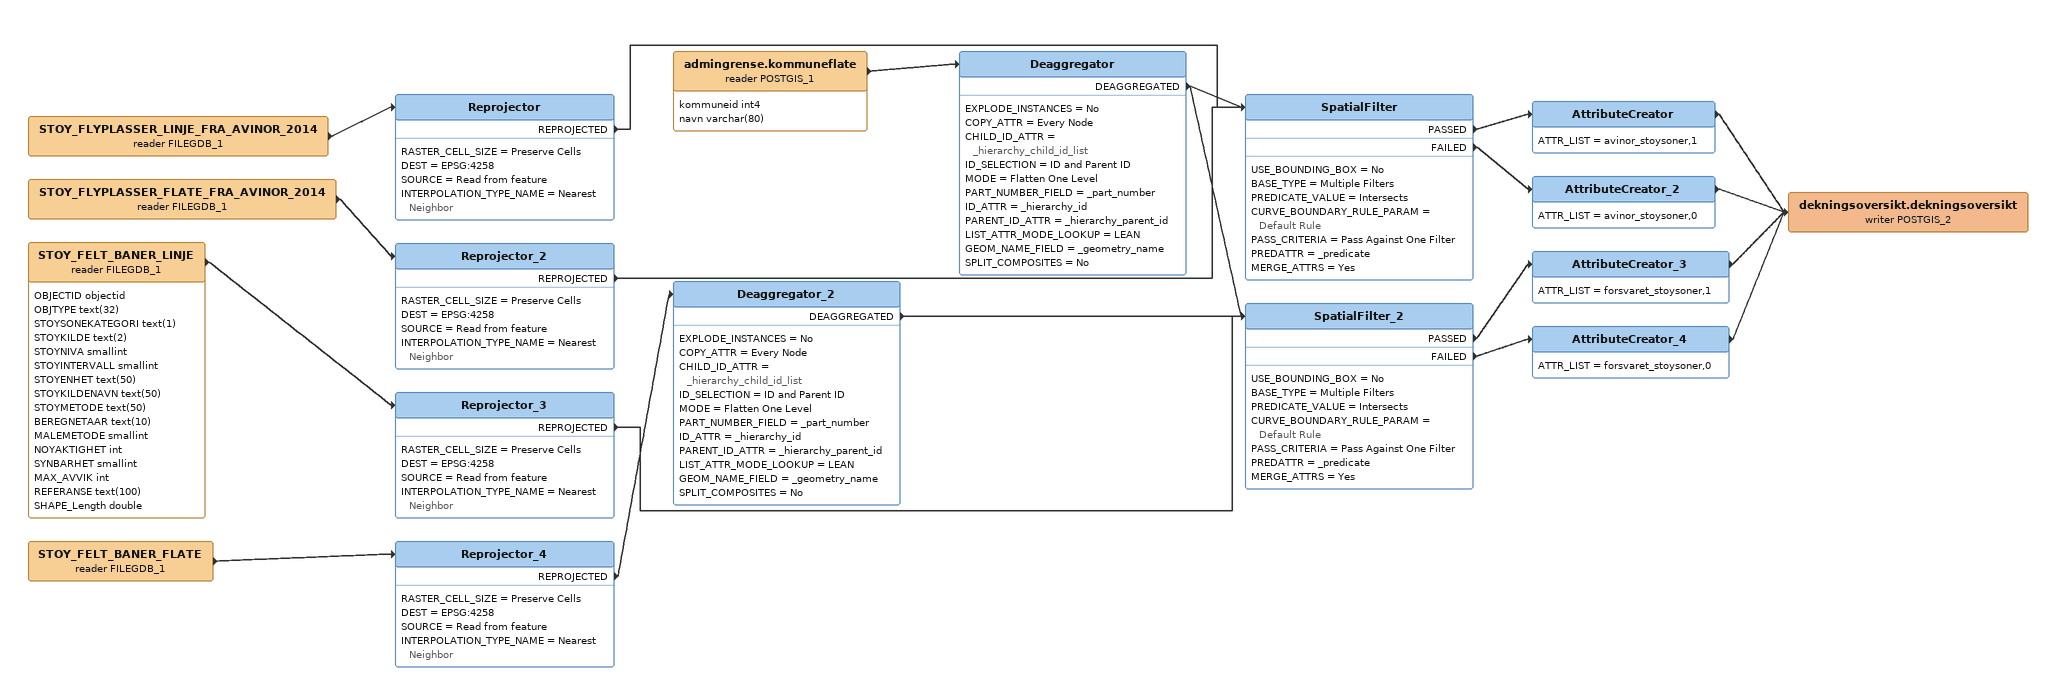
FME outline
STOY_FLYPLASSER_LINJE_FRA_AVINOR_2014 (reader FILEGDB_1)
    -> Reprojector
Reprojector
    RASTER_CELL_SIZE = Preserve Cells
    DEST = EPSG:4258
    SOURCE = Read from feature
    INTERPOLATION_TYPE_NAME = Nearest Neighbor
    REPROJECTED -> SpatialFilter
STOY_FLYPLASSER_FLATE_FRA_AVINOR_2014 (reader FILEGDB_1)
    -> Reprojector_2
Reprojector_2
    RASTER_CELL_SIZE = Preserve Cells
    DEST = EPSG:4258
    SOURCE = Read from feature
    INTERPOLATION_TYPE_NAME = Nearest Neighbor
    REPROJECTED -> SpatialFilter
STOY_FELT_BANER_LINJE (reader FILEGDB_1)
    attributes: OBJECTID objectid, OBJTYPE text(32), STOYSONEKATEGORI text(1), STOYKILDE text(2), STOYNIVA smallint, STOYINTERVALL smallint, STOYENHET text(50), STOYKILDENAVN text(50), STOYMETODE text(50), BEREGNETAAR text(10), MALEMETODE smallint, NOYAKTIGHET int, SYNBARHET smallint, MAX_AVVIK int, REFERANSE text(100), SHAPE_Length double
    -> Reprojector_3
Reprojector_3
    RASTER_CELL_SIZE = Preserve Cells
    DEST = EPSG:4258
    SOURCE = Read from feature
    INTERPOLATION_TYPE_NAME = Nearest Neighbor
    REPROJECTED -> SpatialFilter_2
STOY_FELT_BANER_FLATE (reader FILEGDB_1)
    -> Reprojector_4
Reprojector_4
    RASTER_CELL_SIZE = Preserve Cells
    DEST = EPSG:4258
    SOURCE = Read from feature
    INTERPOLATION_TYPE_NAME = Nearest Neighbor
    REPROJECTED -> Deaggregator_2
Deaggregator_2
    EXPLODE_INSTANCES = No
    COPY_ATTR = Every Node
    CHILD_ID_ATTR = _hierarchy_child_id_list
    ID_SELECTION = ID and Parent ID
    MODE = Flatten One Level
    PART_NUMBER_FIELD = _part_number
    ID_ATTR = _hierarchy_id
    PARENT_ID_ATTR = _hierarchy_parent_id
    LIST_ATTR_MODE_LOOKUP = LEAN
    GEOM_NAME_FIELD = _geometry_name
    SPLIT_COMPOSITES = No
    DEAGGREGATED -> SpatialFilter_2
admingrense.kommuneflate (reader POSTGIS_1)
    attributes: kommuneid int4, navn varchar(80)
    -> Deaggregator
Deaggregator
    EXPLODE_INSTANCES = No
    COPY_ATTR = Every Node
    CHILD_ID_ATTR = _hierarchy_child_id_list
    ID_SELECTION = ID and Parent ID
    MODE = Flatten One Level
    PART_NUMBER_FIELD = _part_number
    ID_ATTR = _hierarchy_id
    PARENT_ID_ATTR = _hierarchy_parent_id
    LIST_ATTR_MODE_LOOKUP = LEAN
    GEOM_NAME_FIELD = _geometry_name
    SPLIT_COMPOSITES = No
    DEAGGREGATED -> SpatialFilter
    DEAGGREGATED -> SpatialFilter_2
SpatialFilter
    USE_BOUNDING_BOX = No
    BASE_TYPE = Multiple Filters
    PREDICATE_VALUE = Intersects
    CURVE_BOUNDARY_RULE_PARAM = Default Rule
    PASS_CRITERIA = Pass Against One Filter
    PREDATTR = _predicate
    MERGE_ATTRS = Yes
    PASSED -> AttributeCreator
    FAILED -> AttributeCreator_2
AttributeCreator
    ATTR_LIST = avinor_stoysoner,1
    -> dekningsoversikt.dekningsoversikt (writer POSTGIS_2)
AttributeCreator_2
    ATTR_LIST = avinor_stoysoner,0
    -> dekningsoversikt.dekningsoversikt (writer POSTGIS_2)
SpatialFilter_2
    USE_BOUNDING_BOX = No
    BASE_TYPE = Multiple Filters
    PREDICATE_VALUE = Intersects
    CURVE_BOUNDARY_RULE_PARAM = Default Rule
    PASS_CRITERIA = Pass Against One Filter
    PREDATTR = _predicate
    MERGE_ATTRS = Yes
    PASSED -> AttributeCreator_3
    FAILED -> AttributeCreator_4
AttributeCreator_3
    ATTR_LIST = forsvaret_stoysoner,1
    -> dekningsoversikt.dekningsoversikt (writer POSTGIS_2)
AttributeCreator_4
    ATTR_LIST = forsvaret_stoysoner,0
    -> dekningsoversikt.dekningsoversikt (writer POSTGIS_2)
dekningsoversikt.dekningsoversikt (writer POSTGIS_2)
